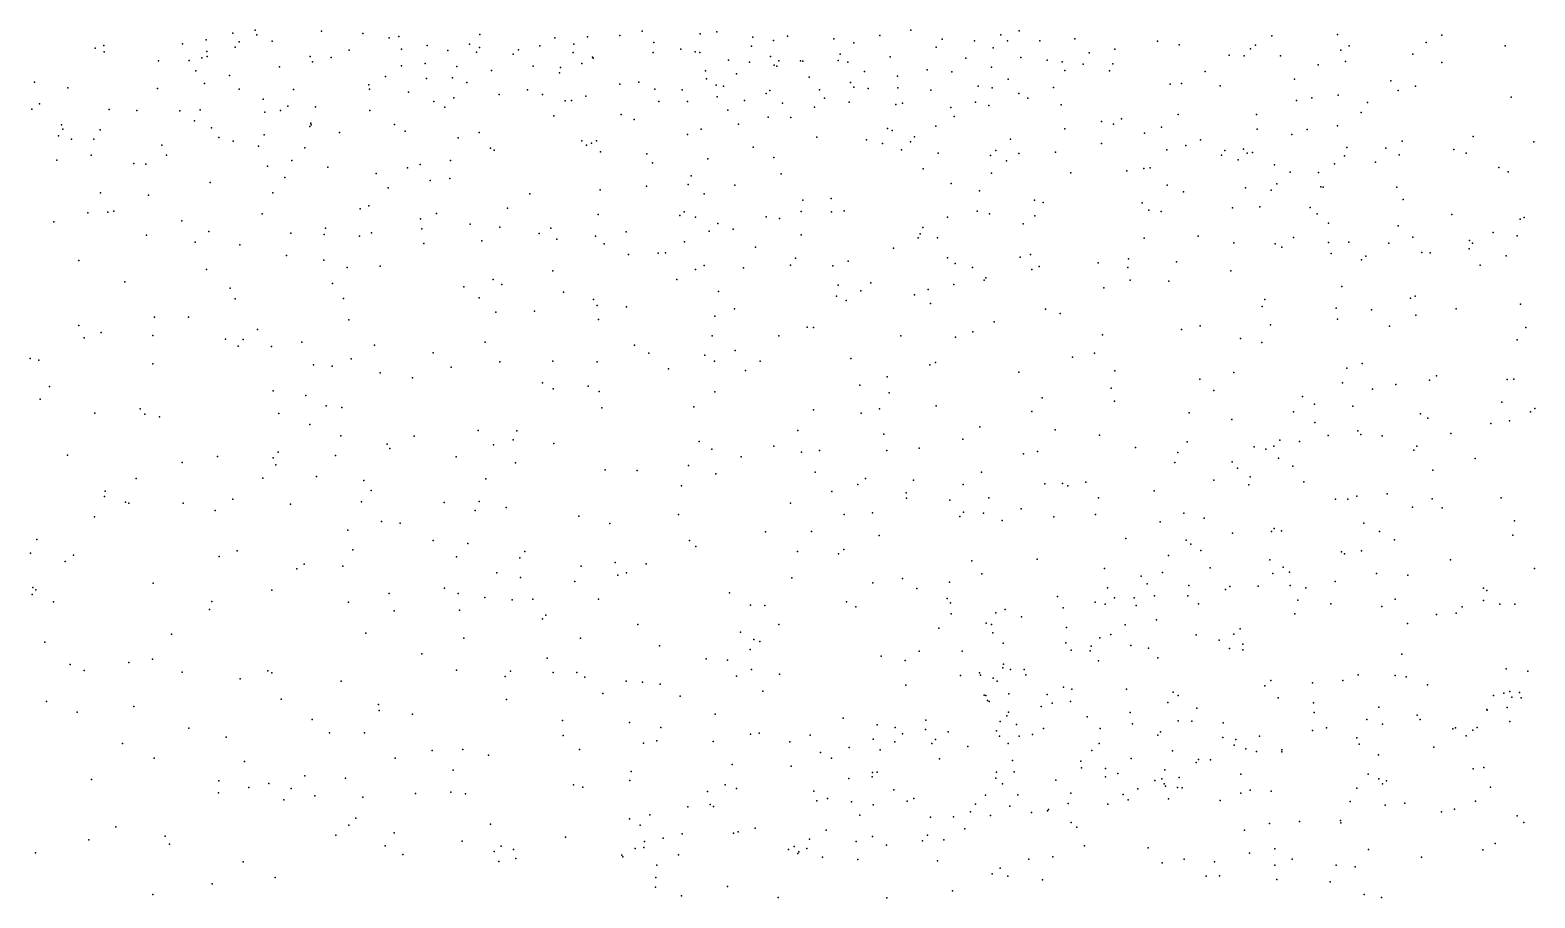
# Model space of a CAD drawing. Header units: metres. Extents: x -25 to 25, y -27.8 to 27.8.
# Drawn here: x -4.089 to -2.709, y -0.783 to 0.013 of the extents above; entities that cross this region are included whole.
import ezdxf

# ---------------------------------------------------------------- set-up
doc = ezdxf.new("R2010")
doc.units = ezdxf.units.M

msp = doc.modelspace()

# ---------------------------------------------------------------- linework, layer by layer
for p in [(-3.949, 0, 11.5642), (-3.9275, 0.0037, 15.6388), (-3.9029, 0.0099, 10.1669), (-3.8972, 0.0018, 8.8677), (-3.8826, 0.0124, -6.833), (-3.881, 0.0084, 9.1138), (-3.8669, 0.0025, 9.7984), (-3.8216, 0.0116, 10.0217), (-3.7837, 0.0095, 18.3444), (-3.7595, 0.0055, -22.6286), (-3.7506, 0.0068, 6.5314), (-3.6764, 0.0085, 9.2376), (-3.6077, 0.0054, 14.6056), (-3.5777, 0.0063, -6.6545), (-3.5482, 0.0075, 4.3687), (-3.5276, 0.0117, 8.3213), (-3.5168, 0.0012, 8.1472), (-3.4744, 0.0092, -5.2967), (-3.4592, 0.0111, -21.9498), (-3.4262, 0.006, -25.1782), (-3.4073, 0.0032, 4.1723), (-3.3943, 0.0069, 4.4595), (-3.3517, 0.0045, -6.5696), (-3.3335, 0.001, 11.6827), (-3.3097, 0.0077, 20.1893), (-3.2811, 0.0126, 2.9833), (-3.2525, 0.0042, 9.7), (-3.2229, 0.0029, -6.5539), (-3.1987, 0.0082, -25.5903), (-3.1926, 0.0027, -5.3092), (-3.182, 0.0119, 11.9382), (-3.1628, 0.0028, 9.9593), (-3.1308, 0.0047, 15.2706), (-3.0549, 0.0024, 15.6207), (-2.9502, 0.0074, 19.8384), (-2.8899, 0.0087, 3.0908), (-2.8087, 0.0011, 18.1009), (-2.7944, 0.0079, 18.4646), (-4.0293, -0.0039, 8.7136), (-4.0214, -0.0016, 9.722), (-4.021, -0.0074, 4.3961), (-3.9314, -0.0129, -5.0201), (-3.9267, -0.0071, 23.6536), (-3.9265, -0.0117, 14.2433), (-3.9009, -0.0032, 20.3166), (-3.8321, -0.0115, 23.6116), (-3.8128, -0.0126, 9.9457), (-3.7962, -0.0059, 6.7526), (-3.7484, -0.005, 23.5476), (-3.7247, -0.0016, 11.5952), (-3.7058, -0.006, -5.1609), (-3.6858, -0.0004, 5.4561), (-3.6796, -0.0076, 9.8721), (-3.6767, -0.0033, 18.0762), (-3.646, -0.0094, 7.2467), (-3.6409, -0.0054, 29.5434), (-3.6213, -0.0018, 12.217), (-3.591, -0.008, 9.0731), (-3.5902, -0.0003, 6.1831), (-3.5732, -0.0123, 6.5696), (-3.5726, -0.0132, 4.0253), (-3.5175, -0.0079, 7.4853), (-3.492, -0.0049, 7.6704), (-3.4791, -0.0074, 22.5398), (-3.4747, -0.008, 20.2148), (-3.4273, -0.0021, 9.9777), (-3.41, -0.0116, 6.4871), (-3.346, -0.0096, 22.1652), (-3.3001, -0.012, 22.5086), (-3.258, -0.003, -25.3646), (-3.2309, -0.013, 12.2825), (-3.2058, -0.0036, 6.5574), (-3.1804, -0.0125, -6.6202), (-3.1177, -0.0081, 12.1584), (-3.0941, -0.0048, -6.6385), (-3.035, -0.001, 12.3158), (-2.9892, -0.0105, 6.8657), (-2.9756, -0.0111, -5.1969), (-2.9698, -0.0047, -25.815), (-2.9652, -0.0011, -25.3731), (-2.9421, -0.0111, -25.5902), (-2.887, -0.0058, 17.9676), (-2.8792, -0.0019, 15.7628), (-2.8209, -0.0096, -5.1504), (-2.7363, -0.0018, -5.1596), (-3.971, -0.0155, 12.1982), (-3.9431, -0.0154, 10.4279), (-3.9369, -0.0248, 18.1372), (-3.8603, -0.021, 10.1992), (-3.8299, -0.0164, 3.4262), (-3.7483, -0.0201, 9.9416), (-3.7265, -0.0181, 4.4228), (-3.6976, -0.0207, 6.9697), (-3.6657, -0.0245, 3.1804), (-3.6276, -0.0206, 23.4453), (-3.6035, -0.0266, 6.8032), (-3.6024, -0.0218, 9.5511), (-3.5828, -0.0179, 9.8944), (-3.4694, -0.0248, -6.6196), (-3.4483, -0.015, 29.4356), (-3.441, -0.0275, 8.9426), (-3.4292, -0.0169, 8.7718), (-3.4065, -0.0195, -5.2849), (-3.4042, -0.0205, 12.3347), (-3.4024, -0.0157, 5.835), (-3.3824, -0.0155, 12.2841), (-3.3803, -0.0159, 17.6652), (-3.3478, -0.0153, 29.3685), (-3.3391, -0.0167, 6.3197), (-3.3237, -0.0254, -5.2995), (-3.2662, -0.0238, -6.6245), (-3.2435, -0.0258, 29.2762), (-3.2073, -0.0213, 6.7293), (-3.1563, -0.015, 12.3154), (-3.1424, -0.0164, 22.8271), (-3.14, -0.0246, 18.607), (-3.1231, -0.0185, 12.4077), (-3.099, -0.0248, 29.151), (-3.096, -0.0184, 17.7505), (-3.0114, -0.0253, -6.7137), (-2.9077, -0.0192, -6.7544), (-2.8827, -0.0162, 7.0324), (-2.7943, -0.0172, 28.9034), (-4.0849, -0.0351, 8.9656), (-4.0543, -0.0403, 18.9428), (-3.972, -0.0409, 10.3333), (-3.929, -0.0365, 10.8722), (-3.906, -0.029, 11.7162), (-3.7782, -0.0376, 5.3194), (-3.7631, -0.0298, 18.5854), (-3.7253, -0.0317, -25.6683), (-3.7015, -0.0312, 3.8365), (-3.6883, -0.0356, -25.8974), (-3.548, -0.037, 14.7171), (-3.5306, -0.035, 7.0802), (-3.4687, -0.032, 12.2639), (-3.4596, -0.0378, 6.8762), (-3.4529, -0.0389, 15.4254), (-3.3745, -0.0305, 6.0601), (-3.3366, -0.0355, -6.646), (-3.3336, -0.0398, 7.3557), (-3.3202, -0.0411, 4.8934), (-3.2934, -0.0296, 15.3302), (-3.2932, -0.0402, 11.5527), (-3.2194, -0.0389, -26.1182), (-3.2066, -0.0402, 11.9988), (-3.1919, -0.0323, 20.0048), (-3.1503, -0.0401, -21.9352), (-3.0434, -0.037, 7.0319), (-3.0329, -0.0364, -20.7785), (-2.9974, -0.0385, 9.8153), (-2.9295, -0.0324, 15.4198), (-2.8411, -0.0339, 18.7083), (-2.8185, -0.0389, 15.8234), (-4.0804, -0.0549, -4.9598), (-3.8972, -0.0417, 18.7024), (-3.8751, -0.0506, 11.9705), (-3.8474, -0.0419, 29.5241), (-3.7775, -0.0417, 3.5753), (-3.7418, -0.0444, 17.8451), (-3.7188, -0.053, 11.8152), (-3.7003, -0.0495, 11.1545), (-3.6586, -0.0464, -25.3932), (-3.6328, -0.0421, 14.5234), (-3.6191, -0.0464, 17.4554), (-3.5981, -0.0523, -6.7382), (-3.5925, -0.0519, 11.2297), (-3.5792, -0.048, 4.5453), (-3.5161, -0.0417, 9.7647), (-3.5122, -0.0529, 11.8079), (-3.491, -0.0422, 23.2272), (-3.486, -0.0529, 5.1251), (-3.4587, -0.0486, 20.0649), (-3.4336, -0.0519, 3.1609), (-3.4139, -0.0455, 9.7704), (-3.4105, -0.0428, 15.1091), (-3.3988, -0.0545, 9.0918), (-3.365, -0.0422, 7.1883), (-3.3604, -0.0498, 11.8402), (-3.3378, -0.0534, 8.544), (-3.2889, -0.0543, 7.6838), (-3.2628, -0.0424, 6.9225), (-3.222, -0.0536, 11.7702), (-3.1823, -0.0456, 15.4844), (-3.1739, -0.0499, 7.2862), (-2.9274, -0.052, -21.9371), (-2.9134, -0.0496, -5.1428), (-2.8894, -0.047, -6.8192), (-2.8625, -0.0537, 22.6658), (-2.8342, -0.0428, 17.7327), (-2.7307, -0.0489, -6.8906), (-4.0873, -0.0599, 29.4406), (-4.0165, -0.0602, 14.1372), (-3.991, -0.0611, 10.6583), (-3.9515, -0.0613, 17.9151), (-3.9328, -0.0604, 20.1764), (-3.8736, -0.0626, 17.587), (-3.8592, -0.061, -5.06), (-3.8526, -0.0572, 17.3481), (-3.8273, -0.0577, 11.001), (-3.7772, -0.061, -6.791), (-3.7087, -0.0582, -6.7459), (-3.6085, -0.0661, 12.1183), (-3.5468, -0.0647, -5.227), (-3.4491, -0.0609, 9.5214), (-3.4121, -0.0672, 9.3385), (-3.3913, -0.0674, 11.9938), (-3.3696, -0.058, 3.9815), (-3.2949, -0.0556, 12.3705), (-3.2446, -0.0584, -6.692), (-3.2416, -0.0665, 11.6841), (-3.2096, -0.0564, 22.8855), (-3.1433, -0.0559, -6.7133), (-3.088, -0.0689, 7.5238), (-3.036, -0.0647, 22.7674), (-2.9641, -0.0649, 3.9764), (-2.8682, -0.063, 7.406), (-4.0601, -0.0743, 17.368), (-4.059, -0.0784, 20.0661), (-4.0247, -0.079, 15.8999), (-3.9381, -0.0706, 29.4729), (-3.9224, -0.0771, 5.2212), (-3.8323, -0.0757, -12.0906), (-3.8315, -0.0728, 14.2954), (-3.831, -0.0742, 10.0378), (-3.8052, -0.0814, 23.5732), (-3.7546, -0.074, -5.1294), (-3.7449, -0.08, 12.2749), (-3.6771, -0.0814, 17.1767), (-3.5349, -0.0693, 29.423), (-3.4735, -0.0781, 14.8548), (-3.4391, -0.0736, 15.0131), (-3.3025, -0.0777, 22.9804), (-3.2984, -0.0794, 8.0631), (-3.2582, -0.0756, -5.2744), (-3.1399, -0.0778, 9.6973), (-3.1063, -0.0712, 17.5029), (-3.0955, -0.0737, 15.4571), (-3.0669, -0.0818, 12.4637), (-3.0512, -0.0765, -6.7887), (-2.9636, -0.0783, 15.5687), (-2.9178, -0.0786, 17.5223), (-2.8898, -0.0751, 19.5617), (-4.0628, -0.0845, 12.4692), (-4.0508, -0.0875, 4.5625), (-4.0306, -0.0875, 19.6056), (-3.9681, -0.093, 19.1235), (-3.9158, -0.086, -25.0749), (-3.9027, -0.0893, 12.3289), (-3.8794, -0.0938, 16.9529), (-3.8742, -0.0833, -6.8112), (-3.8371, -0.0953, 19.6735), (-3.6963, -0.0863, 15.6515), (-3.6668, -0.0957, 9.8628), (-3.5828, -0.0891, 9.8069), (-3.5787, -0.0929, 3.4873), (-3.574, -0.091, 4.8023), (-3.5696, -0.0891, -20.7896), (-3.4859, -0.0831, 3.8352), (-3.4257, -0.0948, -6.7195), (-3.3673, -0.0857, 11.4357), (-3.322, -0.088, -6.7281), (-3.3072, -0.0915, 18.7913), (-3.2814, -0.09, 9.6992), (-3.2779, -0.0854, 8.2868), (-3.1897, -0.0873, 9.0657), (-3.1065, -0.0913, -22.1507), (-3.0291, -0.0931, 18.8533), (-3.0156, -0.088, 12.2129), (-2.9317, -0.0832, -6.8644), (-2.8814, -0.095, 15.8111), (-2.8456, -0.0956, 16.0039), (-2.8307, -0.0894, -6.9076), (-2.7654, -0.0849, 19.1984), (-2.71, -0.0899, 9.0937), (-4.0643, -0.1068, 23.6913), (-4.0329, -0.102, 16.7174), (-3.9939, -0.1097, 29.4108), (-3.9828, -0.1104, -20.594), (-3.9637, -0.1021, -25.8245), (-3.8488, -0.1069, 18.9475), (-3.7034, -0.1069, 29.4355), (-3.6633, -0.0975, 18.8091), (-3.5658, -0.0991, 14.6134), (-3.5233, -0.1009, -26.2623), (-3.518, -0.109, 19.8327), (-3.4675, -0.1055, 15.5828), (-3.4069, -0.1043, 29.306), (-3.2898, -0.0971, 19.8436), (-3.256, -0.1004, 12.4322), (-3.208, -0.1024, 9.3849), (-3.2033, -0.0979, 9.2226), (-3.1934, -0.1072, -5.2212), (-3.1822, -0.1005, 11.8997), (-3.1485, -0.0992, 3.3043), (-3.0463, -0.0971, 29.0495), (-2.9962, -0.1022, 8.7879), (-2.9933, -0.0978, 8.9909), (-2.981, -0.1064, 28.9847), (-2.976, -0.0967, 9.5488), (-2.9727, -0.1004, 12.3362), (-2.9679, -0.0995, 12.4354), (-2.8927, -0.11, 3.3623), (-2.8834, -0.1028, -5.0943), (-2.8552, -0.1086, 7.65), (-2.8334, -0.1017, -26.1868), (-2.7831, -0.097, 8.8249), (-2.7719, -0.1003, 22.6326), (-3.8713, -0.1123, 29.4351), (-3.8554, -0.1226, 19.3082), (-3.8159, -0.1131, -5.0893), (-3.7716, -0.119, 11.0326), (-3.7429, -0.1136, 4.6883), (-3.7312, -0.1105, 17.0248), (-3.7041, -0.1236, 14.3767), (-3.4827, -0.121, 11.2955), (-3.4002, -0.1192, 23.1098), (-3.2699, -0.1145, -6.7752), (-3.2071, -0.1185, 29.1613), (-3.1345, -0.1182, 7.8967), (-3.083, -0.1166, -6.8478), (-3.0676, -0.1144, 12.1216), (-3.0617, -0.1137, 9.7208), (-2.9476, -0.1109, -12.4239), (-2.9332, -0.1176, 9.3962), (-2.9075, -0.1179, 18.9982), (-2.7419, -0.1135, 3.5456), (-2.7335, -0.1174, 9.8736), (-4.0242, -0.1365, 14.0831), (-3.9237, -0.1273, 14.197), (-3.8662, -0.1367, 10.9071), (-3.7606, -0.1322, -26.2035), (-3.7219, -0.1252, -6.778), (-3.6307, -0.1376, 29.376), (-3.5661, -0.134, 23.3544), (-3.5237, -0.1306, 29.3438), (-3.4853, -0.1289, 17.1258), (-3.4707, -0.1376, 12.3418), (-3.4427, -0.1296, -5.2475), (-3.2443, -0.128, 17.2448), (-3.2183, -0.1349, 15.436), (-3.046, -0.1297, -5.1184), (-3.0311, -0.1358, 17.2901), (-2.9744, -0.1319, -26.3569), (-2.9507, -0.1342, -5.0875), (-2.9456, -0.1284, 22.7218), (-2.9053, -0.131, 28.9373), (-2.9031, -0.1314, 16.2731), (-2.8354, -0.1314, 3.6943), (-3.9804, -0.1389, -5.0012), (-3.7862, -0.1514, 4.8633), (-3.7782, -0.1487, 14.2998), (-3.6512, -0.1507, 23.4542), (-3.3802, -0.1433, 12.4025), (-3.3542, -0.1419, -5.2235), (-3.1679, -0.1434, 15.6713), (-3.1598, -0.1455, 3.7279), (-3.069, -0.1457, 22.8021), (-2.9862, -0.1505, 19.4074), (-2.9612, -0.1496, 7.8393), (-2.915, -0.1502, 15.7574), (-2.8298, -0.1427, 9.8449), (-4.067, -0.1631, -6.8159), (-4.0359, -0.155, 29.2916), (-4.0176, -0.1544, 16.2168), (-4.012, -0.1533, 5.0089), (-3.9499, -0.1623, 10.4355), (-3.876, -0.156, 10.1698), (-3.7308, -0.1606, 29.3378), (-3.7161, -0.1555, 9.9243), (-3.6852, -0.1654, 19.064), (-3.568, -0.1566, 14.5391), (-3.4929, -0.1574, -6.7966), (-3.4892, -0.1541, 23.2361), (-3.4786, -0.1589, 19.6138), (-3.4583, -0.1649, 9.7438), (-3.4139, -0.1585, 15.0265), (-3.4017, -0.1602, 18.9424), (-3.3818, -0.1536, 15.1255), (-3.3539, -0.1541, 9.7198), (-3.3425, -0.153, -6.8154), (-3.2475, -0.1588, -5.2066), (-3.2204, -0.1535, 22.9107), (-3.2091, -0.1558, 18.9525), (-3.1781, -0.1651, -6.8836), (-3.1676, -0.1578, 3.5266), (-3.063, -0.1526, 8.4378), (-3.0516, -0.1539, 16.0532), (-2.9085, -0.1558, -6.9616), (-2.8982, -0.1643, 16.4764), (-2.7852, -0.1565, 17.03), (-2.7224, -0.1608, -7.0227), (-2.7187, -0.1593, -8.4413), (-3.9822, -0.1754, 12.4903), (-3.925, -0.1721, 10.3484), (-3.8497, -0.1736, 14.2297), (-3.8192, -0.1749, 15.9917), (-3.8181, -0.169, 10.0471), (-3.7869, -0.1765, -5.1065), (-3.7758, -0.1732, 16.7861), (-3.7297, -0.1695, 23.4998), (-3.6581, -0.1681, -6.7721), (-3.622, -0.174, 11.1358), (-3.6115, -0.1691, 15.7842), (-3.6059, -0.179, 19.3516), (-3.5705, -0.1764, -6.7929), (-3.5423, -0.1725, 16.977), (-3.4661, -0.1718, 14.7608), (-3.4441, -0.1701, 15.7623), (-3.3819, -0.1751, -26.4389), (-3.2744, -0.1779, 17.0814), (-3.2726, -0.1742, -6.8633), (-3.2703, -0.1685, 19.6007), (-3.2568, -0.1779, -12.4742), (-3.0672, -0.1781, 19.0925), (-3.0176, -0.1763, 8.1223), (-2.9303, -0.1776, 17.092), (-2.8343, -0.167, 8.5136), (-2.8209, -0.1773, -22.1577), (-2.7472, -0.1729, -8.3751), (-2.7253, -0.176, -8.0556), (-3.9374, -0.1818, 29.2656), (-3.8966, -0.1842, 10.2501), (-3.7278, -0.1832, 12.3654), (-3.6746, -0.1808, -12.2865), (-3.5625, -0.1835, -5.2046), (-3.54, -0.1931, 19.1148), (-3.5128, -0.1921, 14.5971), (-3.5062, -0.1916, 11.2156), (-3.4888, -0.1815, 29.2493), (-3.4237, -0.1864, 14.9408), (-3.2971, -0.1874, 12.5041), (-2.9849, -0.1824, -6.9691), (-2.9471, -0.1834, -22.3445), (-2.9411, -0.1865, 12.339), (-2.8983, -0.1822, -5.0377), (-2.8957, -0.1922, 12.4852), (-2.8794, -0.1818, 16.6387), (-2.843, -0.1827, 16.8069), (-2.8125, -0.1912, 8.0913), (-2.8051, -0.1918, 15.8569), (-2.7691, -0.1879, -8.2618), (-2.7689, -0.1803, -5.0207), (-2.766, -0.1829, -8.1842), (-4.0443, -0.1988, 12.5879), (-3.927, -0.207, 14.1444), (-3.8538, -0.1941, 12.4146), (-3.8194, -0.1984, 16.5938), (-3.7981, -0.2051, 29.2573), (-3.7678, -0.2038, -6.7995), (-3.4788, -0.2068, -6.8498), (-3.4707, -0.2033, 12.416), (-3.4348, -0.2053, -5.2209), (-3.3917, -0.2031, 19.3554), (-3.3869, -0.1964, -22.7964), (-3.3527, -0.2036, 16.95), (-3.3386, -0.1993, 23.0433), (-3.2476, -0.1963, 15.3552), (-3.2405, -0.2015, 19.1832), (-3.2246, -0.2051, 9.7227), (-3.181, -0.1957, 11.8797), (-3.1714, -0.1933, 16.2408), (-3.1702, -0.2069, -5.1357), (-3.1635, -0.2043, 15.4845), (-3.1095, -0.2007, 12.5659), (-3.0823, -0.205, 15.5801), (-3.0815, -0.1972, 17.0338), (-3.0376, -0.2, 16.5436), (-2.868, -0.1981, -7.0259), (-2.8641, -0.1948, 8.3099), (-2.7592, -0.203, 22.6415), (-2.7352, -0.1943, -8.5309), (-4.002, -0.2184, 29.1696), (-3.8115, -0.2197, 16.3127), (-3.6641, -0.2162, 16.6667), (-3.6562, -0.2207, 11.0594), (-3.6096, -0.2081, 14.4295), (-3.4959, -0.216, 15.9655), (-3.3179, -0.2191, -5.1912), (-3.2419, -0.2208, 16.4712), (-3.2139, -0.2167, 11.7558), (-3.2125, -0.2145, 12.5618), (-3.08, -0.2167, -5.081), (-3.0446, -0.2175, -6.9978), (-2.9876, -0.2083, 12.5594), (-3.9055, -0.2241, 23.5915), (-3.9008, -0.2339, 10.6131), (-3.8014, -0.2335, 10.8779), (-3.6912, -0.2229, -5.1634), (-3.6771, -0.233, 16.4543), (-3.5996, -0.2278, 16.0894), (-3.5723, -0.2343, 12.4333), (-3.4576, -0.2272, 29.1781), (-3.3495, -0.2314, 15.1323), (-3.3478, -0.2213, 16.2123), (-3.3272, -0.2264, -6.9202), (-3.2777, -0.2301, -20.8437), (-3.2654, -0.2253, 16.7836), (-3.1041, -0.2239, 9.7493), (-2.9565, -0.2346, 15.7225), (-2.8861, -0.2224, 9.8418), (-2.8229, -0.2331, -8.2188), (-2.8188, -0.2315, -5.0008), (-3.6618, -0.2461, 23.4523), (-3.6263, -0.2452, -6.8661), (-3.569, -0.2401, 11.1215), (-3.5421, -0.2413, 16.3328), (-3.4429, -0.2431, 12.4878), (-3.3404, -0.2353, 29.145), (-3.2632, -0.238, 22.9766), (-3.1578, -0.2432, 22.8876), (-3.1444, -0.2472, 11.9757), (-2.959, -0.2409, 28.9502), (-2.8911, -0.2425, 22.7325), (-2.8588, -0.2438, 15.8145), (-2.7812, -0.2431, 9.9023), (-2.7222, -0.2388, -8.703), (-4.0442, -0.2584, -6.8097), (-3.9748, -0.2508, -6.8006), (-3.9436, -0.2507, -12.289), (-3.8803, -0.262, 10.3121), (-3.7965, -0.253, 12.4758), (-3.5675, -0.2527, 9.8421), (-3.4611, -0.2497, -6.9175), (-3.3763, -0.2597, 11.2931), (-3.3704, -0.26, 12.5536), (-3.2049, -0.255, -7.0007), (-3.0329, -0.2621, 15.6399), (-3.016, -0.2587, 12.1618), (-2.9515, -0.2576, -5.0273), (-2.89, -0.2524, -7.095), (-2.8422, -0.2588, -8.3556), (-2.8182, -0.2488, 12.4438), (-2.7172, -0.26, -8.7749), (-4.0394, -0.2696, -4.985), (-4.0236, -0.2646, -26.2542), (-3.9762, -0.2675, 14.046), (-3.9096, -0.2708, -5.0405), (-3.8934, -0.2711, 29.1403), (-3.8398, -0.2737, 10.1916), (-3.6715, -0.2736, 12.4644), (-3.4633, -0.2678, 11.1846), (-3.4023, -0.2679, -6.962), (-3.2903, -0.2679, 15.2342), (-3.2404, -0.2691, 11.5684), (-3.2244, -0.264, 11.6553), (-3.1054, -0.267, -7.0484), (-2.979, -0.2702, 12.6236), (-2.9593, -0.2739, -7.1053), (-2.7253, -0.2714, -7.8329), (-4.0889, -0.2886, 12.765), (-3.8981, -0.2772, -20.7073), (-3.8676, -0.2774, 12.5385), (-3.7945, -0.289, -26.4368), (-3.773, -0.2764, -6.8606), (-3.7193, -0.2835, 29.1588), (-3.5347, -0.2763, -6.9333), (-3.5215, -0.2838, 12.5123), (-3.4702, -0.2855, 14.5391), (-3.4422, -0.2812, 14.6262), (-3.3361, -0.2885, 23.0848), (-3.1329, -0.2873, 15.5056), (-3.1128, -0.2837, -5.0722), (-4.081, -0.2902, 29.0476), (-3.9764, -0.2934, -5.0149), (-3.829, -0.2945, 10.7515), (-3.812, -0.2957, 29.1405), (-3.7679, -0.3017, -5.1255), (-3.7027, -0.2964, -6.9033), (-3.6582, -0.2916, -12.4903), (-3.6096, -0.2909, 11.0344), (-3.5688, -0.2915, -5.1766), (-3.5034, -0.2979, 29.1349), (-3.4614, -0.2909, 23.2337), (-3.4329, -0.2997, 9.7845), (-3.4193, -0.291, 14.7485), (-3.2638, -0.2944, 29.0931), (-3.2585, -0.2921, 11.449), (-3.1823, -0.3011, -5.1026), (-3.0941, -0.2998, 28.9963), (-2.985, -0.3014, 22.8075), (-2.8814, -0.2973, -8.2262), (-2.8673, -0.2931, 12.5899), (-4.0712, -0.3142, 13.9096), (-3.7381, -0.3062, 12.5284), (-3.619, -0.3109, -6.9544), (-3.6091, -0.3165, 29.1481), (-3.577, -0.314, 14.3522), (-3.328, -0.313, -7.0482), (-3.303, -0.3055, 11.3476), (-3.0974, -0.3159, 12.6874), (-3.0163, -0.3074, -22.8304), (-2.8852, -0.3109, -8.4034), (-2.8578, -0.3167, 9.8937), (-2.8364, -0.3123, -8.6029), (-2.8057, -0.3083, -4.9798), (-2.799, -0.3046, 15.876), (-2.7344, -0.3079, -8.8408), (-2.7283, -0.3076, 22.6902), (-4.0796, -0.3257, 23.6687), (-3.866, -0.3181, 10.3959), (-3.836, -0.3224, 23.5469), (-3.5669, -0.3189, -22.6883), (-3.461, -0.3191, 12.5786), (-3.3011, -0.3201, 15.1668), (-3.1607, -0.3245, 11.9036), (-3.0944, -0.3276, 22.8963), (-3.0032, -0.318, 9.8108), (-2.9221, -0.3234, 28.9375), (-2.9111, -0.3303, -8.1456), (-2.7391, -0.3286, 15.9426), (-4.0295, -0.3386, -4.9956), (-3.9879, -0.3346, 23.6244), (-3.9838, -0.3397, -6.8373), (-3.9703, -0.3419, 29.0226), (-3.8607, -0.339, 10.4795), (-3.8174, -0.3319, 12.5965), (-3.8029, -0.3334, 14.175), (-3.5645, -0.3338, -7.0012), (-3.4803, -0.333, -7.0248), (-3.3705, -0.3356, 14.927), (-3.3269, -0.3388, 15.0751), (-3.3098, -0.3347, -5.1529), (-3.258, -0.332, -7.095), (-3.1701, -0.3372, -7.1206), (-3.0261, -0.3383, 12.1338), (-2.9869, -0.3444, -7.1904), (-2.9304, -0.3376, -12.6855), (-2.8758, -0.3322, -8.5328), (-2.8138, -0.3393, -7.8339), (-2.8071, -0.3433, -8.7258), (-2.7129, -0.3376, -7.6463), (-2.7089, -0.3345, -8.9574), (-3.8324, -0.3491, 10.2615), (-3.678, -0.3547, -6.9864), (-3.6424, -0.3549, 9.9524), (-3.3849, -0.3545, 12.6569), (-3.3059, -0.358, 12.6959), (-3.2179, -0.3511, 15.3349), (-3.1489, -0.354, -26.813), (-3.1082, -0.3588, -7.1626), (-2.9107, -0.3472, -8.0771), (-2.8714, -0.3548, 22.7839), (-2.8686, -0.3584, 12.6648), (-2.7861, -0.3573, 28.8953), (-2.7492, -0.3483, -7.7214), (-2.7323, -0.3456, -7.3793), (-3.8038, -0.3595, 10.6895), (-3.7614, -0.367, 23.5116), (-3.759, -0.3711, 10.1297), (-3.7366, -0.3597, -20.8213), (-3.664, -0.3677, 23.4692), (-3.6458, -0.3631, -5.1656), (-3.6086, -0.3665, 12.6049), (-3.4754, -0.3648, 9.8311), (-3.4636, -0.3716, 23.2774), (-3.4069, -0.3688, 11.1447), (-3.2735, -0.3708, 9.783), (-3.2335, -0.3625, 11.5048), (-3.0753, -0.3702, 15.558), (-3.0279, -0.3651, 15.6305), (-2.9663, -0.3697, -4.9928), (-2.9556, -0.3718, 9.8723), (-2.9482, -0.3689, -8.3221), (-2.9427, -0.3634, -8.2045), (-2.9247, -0.3647, -7.2458), (-2.8985, -0.3593, 12.2814), (-2.849, -0.3596, 15.8211), (-2.8198, -0.3725, 9.9637), (-2.8172, -0.3689, -7.3132), (-4.0546, -0.3773, -6.831), (-3.9493, -0.3838, 13.9914), (-3.9171, -0.3783, 23.5882), (-3.8661, -0.3795, 29.0249), (-3.8636, -0.3861, -22.3392), (-3.8614, -0.3744, -6.9126), (-3.8088, -0.3776, -5.1051), (-3.6981, -0.3787, -22.517), (-3.6437, -0.3843, 14.254), (-3.4369, -0.3787, 14.455), (-3.3816, -0.3743, 14.6619), (-3.365, -0.3728, 14.7831), (-3.3033, -0.3729, 23.0981), (-3.178, -0.376, 29.0295), (-3.1651, -0.3739, 9.7993), (-3.039, -0.3839, -5.0022), (-3.0363, -0.3747, 12.7623), (-2.9864, -0.3832, 22.8473), (-2.9441, -0.3798, 12.7283), (-2.7636, -0.3802, 12.5999), (-3.9915, -0.3986, 12.8128), (-3.8755, -0.3984, -5.0725), (-3.8262, -0.3969, 12.6857), (-3.6711, -0.3988, 10.018), (-3.5616, -0.3908, -5.1708), (-3.5321, -0.3914, 9.9036), (-3.4851, -0.3867, -7.0911), (-3.46, -0.3944, 11.0569), (-3.3689, -0.3927, -26.7352), (-3.3228, -0.3985, 29.0653), (-3.2788, -0.4, -7.1642), (-3.2164, -0.3928, -5.0842), (-3.0034, -0.4, -20.8063), (-2.9816, -0.389, 12.1902), (-2.9701, -0.3971, -8.398), (-2.9308, -0.3874, 15.729), (-2.8024, -0.391, -7.3965), (-4.02, -0.4102, 28.9383), (-3.7829, -0.4005, 10.5789), (-3.7761, -0.4097, -7.0007), (-3.4914, -0.4052, 12.6821), (-3.3538, -0.4105, -5.1416), (-3.3298, -0.4041, 14.8716), (-3.2854, -0.4117, 15.0465), (-3.2332, -0.4042, 11.4307), (-3.1584, -0.4036, -7.2025), (-3.1421, -0.4032, 22.9682), (-3.1373, -0.4053, 15.4578), (-3.1206, -0.402, 12.7881), (-3.0581, -0.4098, 22.9121), (-2.9712, -0.4045, -8.1121), (-2.9209, -0.4017, -8.6201), (-2.8445, -0.4126, -4.957), (-4.0206, -0.415, 13.8538), (-4.0015, -0.4202, 23.6251), (-3.9985, -0.4211, -6.8779), (-3.9484, -0.4212, -5.0421), (-3.903, -0.4175, 12.746), (-3.8502, -0.4221, -6.9767), (-3.7849, -0.4199, 14.1107), (-3.7093, -0.4207, 29.0341), (-3.6806, -0.4278, 10.7819), (-3.6771, -0.4196, -7.0678), (-3.6524, -0.4251, 12.6739), (-3.3915, -0.4211, -22.8047), (-3.2851, -0.4166, -5.1108), (-3.2453, -0.4184, 12.7931), (-3.2098, -0.4164, 11.6813), (-3.1801, -0.4263, 15.3514), (-3.1091, -0.4164, 12.0275), (-2.8918, -0.4177, 9.9582), (-2.8806, -0.4177, -7.8228), (-2.8721, -0.4148, -7.3811), (-2.8212, -0.4248, -7.5574), (-2.803, -0.4172, 12.7081), (-2.794, -0.4256, 22.7889), (-2.7397, -0.4162, 12.4987), (-4.0298, -0.4338, 12.9186), (-3.9192, -0.428, -12.6693), (-3.7667, -0.438, 10.4575), (-3.7494, -0.4397, 10.2509), (-3.5856, -0.4332, 23.4331), (-3.5573, -0.44, -7.1193), (-3.4944, -0.4316, 23.3463), (-3.3424, -0.4317, 14.5409), (-3.3163, -0.4301, 11.1661), (-3.2364, -0.4333, 15.1643), (-3.2328, -0.4295, 23.0649), (-3.2147, -0.4305, 15.254), (-3.1973, -0.437, 11.7978), (-3.1502, -0.4337, 11.9448), (-3.1119, -0.4316, 9.8568), (-3.0526, -0.4384, 12.8436), (-3.0309, -0.4303, -7.274), (-3.0123, -0.435, -8.2671), (-2.8659, -0.4396, -8.8417), (-2.7277, -0.4375, -9.0625), (-4.0828, -0.4546, -4.9864), (-3.7975, -0.4459, 23.5329), (-3.4841, -0.4553, -7.1589), (-3.4145, -0.4476, 12.7656), (-3.3724, -0.4472, 11.0779), (-3.3104, -0.4508, 14.6861), (-3.0841, -0.4535, -5.0143), (-3.0287, -0.4551, -8.4398), (-2.9861, -0.4488, -8.6483), (-2.9504, -0.4473, -27.0045), (-2.9479, -0.4445, -7.3904), (-2.9414, -0.4465, -8.7415), (-2.8515, -0.4473, 12.7811), (-2.8378, -0.4548, -8.9109), (-2.729, -0.4505, -4.9501), (-4.0885, -0.467, 13.0413), (-4.049, -0.4689, 13.7352), (-3.8991, -0.4649, 13.966), (-3.793, -0.4641, 28.9943), (-3.7193, -0.4555, -5.1518), (-3.6876, -0.4583, 10.1334), (-3.6353, -0.4656, -26.6874), (-3.4784, -0.461, 9.9244), (-3.3852, -0.4655, -7.197), (-3.3474, -0.4676, 14.4493), (-3.3428, -0.4638, 9.8777), (-3.0449, -0.4691, 28.9724), (-3.0245, -0.4589, 15.5951), (-3.0154, -0.4646, -7.3456), (-2.8864, -0.4659, -7.5852), (-2.8835, -0.4676, -7.505), (-2.8678, -0.4649, 10.025), (-4.0566, -0.4748, -6.8958), (-3.9156, -0.4701, 12.8285), (-3.8443, -0.4815, -5.1044), (-3.8376, -0.4773, -7.0574), (-3.802, -0.479, 12.7895), (-3.6978, -0.4705, 14.1363), (-3.6399, -0.4714, 29.0463), (-3.5836, -0.479, 10.0293), (-3.5524, -0.4757, 14.2136), (-3.5239, -0.4767, 10.8885), (-3.2254, -0.4742, 11.2496), (-3.1654, -0.4725, 12.8871), (-3.1037, -0.481, -7.3038), (-3.0066, -0.4804, -8.737), (-2.9521, -0.4732, -7.8803), (-2.9397, -0.48, -4.9717), (-2.7864, -0.4731, -9.0355), (-2.7093, -0.4811, -9.129), (-3.9759, -0.4947, -13.5714), (-3.6609, -0.485, 23.4873), (-3.6393, -0.4893, -5.1619), (-3.5892, -0.4932, 10.7812), (-3.55, -0.4871, 29.0646), (-3.542, -0.485, 12.7795), (-3.3904, -0.4897, 14.2996), (-3.316, -0.4943, 14.3525), (-3.2889, -0.4904, -7.2463), (-3.2459, -0.4936, 14.9655), (-3.2162, -0.4861, 11.5962), (-3.07, -0.4883, -8.4984), (-3.0645, -0.4953, -8.61), (-3.0503, -0.4847, -8.2081), (-3.0263, -0.4968, 12.9587), (-2.9492, -0.4856, 15.6865), (-2.934, -0.4844, -8.8603), (-2.9332, -0.4966, -7.6298), (-2.8921, -0.4931, 15.7502), (-2.8542, -0.4856, 12.3197), (-2.8253, -0.4871, 10.1027), (-4.0869, -0.505, 28.8606), (-4.0864, -0.4984, 13.5727), (-4.0837, -0.5006, 23.6678), (-3.8671, -0.5009, -13.3813), (-3.7595, -0.504, -7.1261), (-3.709, -0.4993, 10.4376), (-3.6964, -0.504, 10.5343), (-3.6719, -0.5078, 10.2138), (-3.6467, -0.51, -7.1701), (-3.628, -0.5094, 10.6949), (-3.5677, -0.5093, -5.163), (-3.4475, -0.5034, 23.3637), (-3.2756, -0.4996, -5.0995), (-3.2479, -0.5086, 12.9311), (-3.1466, -0.5069, 29.0106), (-3.1008, -0.499, 15.4553), (-3.0944, -0.5081, -8.3691), (-3.0764, -0.5079, 12.0803), (-3.0578, -0.5061, -12.8123), (-3.0273, -0.5062, -8.0178), (-2.9926, -0.5005, -8.8251), (-2.9886, -0.4976, -7.433), (-2.9628, -0.4974, 22.923), (-2.9263, -0.5101, 12.2537), (-2.919, -0.4989, -7.7145), (-2.837, -0.5093, 15.8123), (-2.7561, -0.4993, 15.9053), (-2.7531, -0.5014, 12.373), (-4.0675, -0.5116, 13.1261), (-3.9244, -0.5186, 13.8605), (-3.9221, -0.5113, 28.9385), (-3.7968, -0.512, 14.0052), (-3.7551, -0.5199, -5.1458), (-3.6952, -0.5192, -13.116), (-3.6158, -0.5239, 10.1515), (-3.4282, -0.5147, -7.2316), (-3.415, -0.5152, 9.9518), (-3.3402, -0.5118, -5.1264), (-3.3315, -0.5163, 23.2571), (-3.2449, -0.5125, 14.6942), (-3.2443, -0.5226, 9.9093), (-3.2034, -0.5217, -26.9898), (-3.1948, -0.5187, -7.3074), (-3.1414, -0.5171, 12.9861), (-3.1121, -0.512, -8.4408), (-3.1029, -0.5139, 9.9387), (-3.0746, -0.5152, -8.6825), (-3.0173, -0.5135, 9.97), (-2.9292, -0.5227, 12.9581), (-2.8959, -0.5136, -8.9717), (-2.8493, -0.5161, 22.9001), (-2.799, -0.5234, 28.8897), (-2.781, -0.522, -20.7724), (-2.7757, -0.5162, -4.9465), (-2.7559, -0.5106, 22.8626), (-2.7412, -0.5139, -27.0774), (-2.7272, -0.5138, -22.854), (-3.6189, -0.5273, 14.1104), (-3.5315, -0.5325, 14.1441), (-3.4022, -0.5325, 10.8907), (-3.2556, -0.5358, 23.1995), (-3.212, -0.5313, 15.038), (-3.2072, -0.5325, 11.7738), (-3.1796, -0.5256, -5.0549), (-3.1386, -0.5353, -8.5575), (-3.0847, -0.5329, -8.1325), (-3.0559, -0.5282, -7.4157), (-2.9793, -0.5365, -7.5297), (-2.8258, -0.5317, -9.0582), (-4.0754, -0.5486, -6.9587), (-3.9593, -0.5414, -5.0634), (-3.7811, -0.5405, 12.8868), (-3.691, -0.545, 14.0557), (-3.5842, -0.5451, -7.2179), (-3.4375, -0.5394, -12.9217), (-3.4251, -0.5461, -5.1573), (-3.4196, -0.548, 29.0653), (-3.2059, -0.54, 11.3228), (-3.1965, -0.5496, 14.5861), (-3.1392, -0.5493, -8.6485), (-3.108, -0.5448, -5.0212), (-3.0977, -0.5417, -8.7591), (-3.0795, -0.5518, -8.0615), (-3.0195, -0.542, -7.8968), (-2.9985, -0.5469, 12.1802), (-2.9849, -0.5412, 15.6333), (-2.9766, -0.5506, -8.9526), (-3.9766, -0.5643, 13.7097), (-3.7297, -0.5594, -7.1962), (-3.6148, -0.5635, 10.2485), (-3.5118, -0.5521, 23.4496), (-3.469, -0.5641, 12.9172), (-3.4492, -0.5653, 14.1367), (-3.4284, -0.5554, -20.9122), (-3.3084, -0.5616, -7.3081), (-3.2865, -0.5656, 13.0106), (-3.2737, -0.5568, 10.9512), (-3.234, -0.5569, 11.0283), (-3.1342, -0.556, -8.2981), (-3.1169, -0.5567, 13.0691), (-3.1158, -0.5525, -8.2138), (-3.0633, -0.5543, -8.8599), (-3.0547, -0.5629, 15.4857), (-2.9891, -0.5544, -7.6381), (-2.9766, -0.5556, 28.9592), (-2.8309, -0.5596, 10.2504), (-4.0521, -0.5692, -5.0196), (-4.0393, -0.5747, 13.3551), (-3.9984, -0.5674, 13.1404), (-3.9495, -0.5762, -7.0955), (-3.8708, -0.5751, -7.1528), (-3.8672, -0.5769, -5.1141), (-3.6978, -0.5744, 23.5307), (-3.6483, -0.5754, -7.2378), (-3.6091, -0.5764, 10.4438), (-3.5875, -0.5764, 12.9206), (-3.4274, -0.5737, 10.0213), (-3.4016, -0.5779, -7.2981), (-3.2356, -0.5794, -5.0754), (-3.2181, -0.5769, -20.8855), (-3.2174, -0.5788, 13.0608), (-3.1969, -0.5723, -8.516), (-3.1962, -0.5688, 11.2223), (-3.1898, -0.5737, 14.9129), (-3.1773, -0.5738, 15.1041), (-3.1759, -0.5785, 14.7092), (-3.1092, -0.5659, 23.1141), (-2.8711, -0.5785, 28.9152), (-2.8372, -0.5791, 13.0833), (-2.7354, -0.5732, 12.9874), (-2.7155, -0.5753, 13.9396), (-3.8964, -0.5824, -22.19), (-3.8037, -0.5843, 23.5677), (-3.6531, -0.5803, -5.1622), (-3.5803, -0.5807, 10.5365), (-3.5424, -0.5844, -7.2666), (-3.5273, -0.5854, 10.6381), (-3.511, -0.5872, 14.0804), (-3.4412, -0.5798, 10.7671), (-3.2859, -0.5881, 14.1606), (-3.2058, -0.5818, 29.0383), (-3.2019, -0.5846, -8.628), (-3.1411, -0.5899, 14.5335), (-3.1335, -0.5917, -7.4517), (-3.0835, -0.5918, -7.9526), (-2.9567, -0.5888, 10.1455), (-2.9512, -0.5839, 13.1381), (-2.9129, -0.5861, 15.6961), (-2.8849, -0.5839, -9.0795), (-2.8271, -0.5805, -4.9448), (-2.8075, -0.5879, -9.1345), (-4.0738, -0.6031, 28.8068), (-3.8588, -0.6011, 13.805), (-3.7695, -0.6057, 28.9645), (-3.6521, -0.6014, 14), (-3.5637, -0.5957, -5.1628), (-3.4927, -0.5981, -22.6556), (-3.4168, -0.5935, 23.4148), (-3.2139, -0.5973, -8.7314), (-3.2125, -0.5976, 11.5828), (-3.211, -0.6021, 10.9143), (-3.2095, -0.6032, -8.3847), (-3.1912, -0.596, -8.8151), (-3.1562, -0.5966, -5.0385), (-3.1516, -0.6045, -8.8746), (-3.1348, -0.603, 15.2296), (-3.0456, -0.6041, -4.9884), (-3.0406, -0.5946, -7.5829), (-3.0361, -0.5977, -7.7882), (-2.9444, -0.5998, 23.0344), (-2.9119, -0.6042, -4.9601), (-2.7468, -0.5976, 13.0708), (-2.7374, -0.5956, 15.8981), (-2.732, -0.5939, 13.7616), (-2.73, -0.5992, 14.0564), (-2.7229, -0.5947, 12.3768), (-2.7214, -0.5996, 13.6112), (-4.0457, -0.613, -7.0469), (-3.9939, -0.6077, 28.8452), (-3.8301, -0.6196, -7.2166), (-3.7687, -0.6112, -5.1473), (-3.7381, -0.6147, 13.9212), (-3.6008, -0.6206, 29.0248), (-3.4605, -0.6147, 12.9974), (-3.3432, -0.6184, 10.7614), (-3.2675, -0.6203, -8.5678), (-3.1933, -0.6162, -8.2474), (-3.1917, -0.613, 11.4106), (-3.1617, -0.6076, 11.9329), (-3.1195, -0.6171, 14.2544), (-3.08, -0.6133, 28.991), (-3.0361, -0.6209, 23.1235), (-3.019, -0.6091, -9.0226), (-2.9113, -0.6131, 13.2278), (-2.8629, -0.6197, 14.0003), (-2.8521, -0.6083, 10.3704), (-2.8168, -0.6155, 14.0751), (-2.8141, -0.6197, 13.621), (-2.753, -0.6105, 22.9653), (-2.7527, -0.611, -9.1998), (-2.7343, -0.6085, 13.1653), (-3.9434, -0.6274, 13.5752), (-3.8143, -0.6317, 13.0505), (-3.7823, -0.6319, 13.8393), (-3.6, -0.6344, 13.0091), (-3.5393, -0.6225, 10.3077), (-3.5105, -0.6269, 29.0415), (-3.4281, -0.6331, -7.3415), (-3.4202, -0.6322, 10.1471), (-3.3736, -0.6341, 13.0732), (-3.312, -0.6245, -5.1066), (-3.2956, -0.6268, 13.1147), (-3.2887, -0.6328, 14.068), (-3.2679, -0.6289, -8.8204), (-3.2469, -0.631, 23.2982), (-3.2025, -0.63, 14.0836), (-3.1999, -0.6348, -12.991), (-3.1993, -0.6214, 10.0422), (-3.1843, -0.6243, -8.1632), (-3.1818, -0.6348, 11.3207), (-3.1696, -0.6333, -8.9626), (-3.1596, -0.6279, 11.1689), (-3.1076, -0.6279, 10.0936), (-3.0779, -0.6235, 15.361), (-3.0547, -0.6341, -7.7196), (-3.0522, -0.6309, 14.4129), (-3.0236, -0.6212, 13.2538), (-2.9949, -0.6228, 14.1401), (-2.9129, -0.6297, 14.0853), (-2.9001, -0.6272, 13.3772), (-2.8486, -0.6238, 13.7137), (-2.7843, -0.6282, 15.8288), (-2.7818, -0.6271, 13.4822), (-2.7718, -0.6345, 14.1846), (-2.7657, -0.6294, -4.9415), (-2.7619, -0.627, 13.2666), (-2.7318, -0.6215, 13.3748), (-4.0043, -0.6416, -5.0562), (-3.909, -0.6358, 13.6541), (-3.7203, -0.648, 13.0346), (-3.6922, -0.647, -5.1642), (-3.5851, -0.6471, 13.9588), (-3.5265, -0.6413, -7.3209), (-3.514, -0.6391, 10.4351), (-3.4625, -0.6397, 14.0134), (-3.3922, -0.64, 10.6613), (-3.3377, -0.6454, -8.7735), (-3.3158, -0.6376, -8.6864), (-3.3093, -0.6473, 10.1131), (-3.2959, -0.6402, -8.4609), (-3.2619, -0.6415, -8.8994), (-3.2586, -0.6378, 10.7777), (-3.229, -0.6443, 13.1996), (-3.192, -0.6416, -7.4538), (-3.1153, -0.6479, 15.1506), (-3.1086, -0.6417, -7.5401), (-3.0413, -0.6484, 13.3803), (-2.9951, -0.636, 10.2147), (-2.9847, -0.643, 13.9426), (-2.9832, -0.6378, 14.2392), (-2.9739, -0.6464, 14.3669), (-2.9615, -0.6349, -9.0894), (-2.9411, -0.6475, 13.5629), (-2.8721, -0.6365, 13.5151), (-2.87, -0.6423, 10.4927), (-2.8015, -0.6451, 23.037), (-3.9752, -0.6551, -7.1439), (-3.8924, -0.658, -21.0581), (-3.7542, -0.655, 23.5731), (-3.6686, -0.6524, -21.0264), (-3.445, -0.6609, 10.536), (-3.3911, -0.6624, -8.6736), (-3.3641, -0.6499, -7.3737), (-3.3539, -0.6552, -8.5097), (-3.2549, -0.6558, -8.9889), (-3.1879, -0.6573, -9.0351), (-3.1253, -0.6578, -7.8704), (-3.0792, -0.6554, -9.0715), (-3.0196, -0.659, 14.4893), (-3.0174, -0.6564, 12.1638), (-3.0064, -0.6565, 13.8256), (-2.9643, -0.6489, 28.9579), (-2.9411, -0.6492, 13.7122), (-2.8524, -0.652, 14.2501), (-4.0326, -0.6747, -7.1079), (-3.9159, -0.6757, -7.2108), (-3.8371, -0.6714, 23.6099), (-3.7996, -0.6735, 13.7075), (-3.701, -0.6662, 13.8507), (-3.5388, -0.6755, 23.5134), (-3.5377, -0.6674, -26.8766), (-3.3382, -0.6736, 10.5957), (-3.3167, -0.6721, -8.3238), (-3.3164, -0.6683, 13.9796), (-3.3122, -0.6679, 23.4087), (-3.2032, -0.6734, 10.1758), (-3.2026, -0.668, 13.987), (-3.1863, -0.6677, 11.8475), (-3.1482, -0.6751, 10.7312), (-3.1248, -0.664, 11.0868), (-3.1028, -0.6723, -7.7575), (-3.1026, -0.6646, 13.9202), (-3.0915, -0.669, -27.1721), (-3.0576, -0.6755, 10.8883), (-3.0511, -0.674, -4.9987), (-3.0482, -0.6658, 14.5925), (-3.0352, -0.6727, 13.6251), (-2.9786, -0.6696, 10.3852), (-2.8618, -0.6698, 14.3398), (-2.8521, -0.6739, -9.2071), (-2.845, -0.6758, 10.6647), (-2.7655, -0.6649, 12.3585), (-2.7556, -0.6637, 14.2885), (-3.9161, -0.6867, -5.1184), (-3.8883, -0.6819, 13.2975), (-3.87, -0.6783, 13.5593), (-3.8495, -0.6829, -7.2523), (-3.8277, -0.6897, -13.6997), (-3.7355, -0.6876, 13.1622), (-3.7031, -0.6863, -7.3147), (-3.6896, -0.6877, 28.9805), (-3.5907, -0.6794, -7.3341), (-3.5821, -0.6818, 13.1032), (-3.4678, -0.6856, -8.6872), (-3.4516, -0.6795, -8.7671), (-3.4412, -0.683, -8.545), (-3.3703, -0.6852, 10.4999), (-3.2969, -0.6841, -8.2191), (-3.2127, -0.689, 23.3508), (-3.197, -0.6786, 13.3188), (-3.1832, -0.6888, -7.9423), (-3.1344, -0.6872, 10.645), (-3.0864, -0.6884, 14.9323), (-3.0731, -0.6833, 14.8053), (-3.0488, -0.6785, 13.7084), (-3.0477, -0.6806, 10.7277), (-3.0366, -0.682, 10.2843), (-3.0324, -0.6823, 23.2018), (-2.9787, -0.6873, 10.6049), (-2.9701, -0.6844, -9.1718), (-2.9507, -0.6852, 10.8414), (-2.8722, -0.6825, 15.6856), (-2.8487, -0.6787, 23.1045), (-2.7496, -0.6816, -9.2709), (-3.8562, -0.6932, 13.4393), (-3.7838, -0.6907, -7.2845), (-3.4856, -0.6996, -8.6081), (-3.4653, -0.6977, -8.856), (-3.4623, -0.6994, 13.9027), (-3.3674, -0.6943, 13.2316), (-3.3577, -0.6919, -8.9751), (-3.3355, -0.695, 10.412), (-3.3159, -0.6979, 10.3153), (-3.2845, -0.6946, 13.9023), (-3.2785, -0.6921, 10.2352), (-3.2218, -0.6971, 10.5672), (-3.1904, -0.699, 13.4431), (-3.156, -0.7033, 10.4129), (-3.1551, -0.702, 13.6118), (-3.1369, -0.6966, -22.9166), (-3.1006, -0.6971, 10.5332), (-3.0819, -0.6932, 15.0231), (-3.0449, -0.6922, 10.9706), (-2.9975, -0.6938, 15.4646), (-2.8782, -0.6948, 28.9066), (-2.8461, -0.6981, -20.8831), (-2.8283, -0.6963, -27.2276), (-2.7827, -0.7018, 15.7877), (-2.7634, -0.6945, 10.7085), (-3.7965, -0.7165, -5.1614), (-3.7901, -0.7102, 13.3586), (-3.6667, -0.7155, 13.2161), (-3.5393, -0.7108, 13.8237), (-3.5295, -0.7164, -7.3758), (-3.5206, -0.7071, -5.1729), (-3.3281, -0.7074, -9.0463), (-3.2633, -0.7091, 10.4835), (-3.2421, -0.7088, 10.3881), (-3.2264, -0.7043, 13.804), (-3.208, -0.7077, -7.5006), (-3.1704, -0.7048, -7.5853), (-3.1343, -0.714, 23.3248), (-2.9523, -0.7149, 23.2064), (-2.9248, -0.7131, 15.5844), (-2.8873, -0.7122, 14.5074), (-2.887, -0.7144, -4.9637), (-2.7946, -0.7044, -4.9487), (-2.7251, -0.7078, 28.8342), (-2.7189, -0.714, -4.9458), (-4.035, -0.7299, 28.7666), (-4.0102, -0.718, -5.0666), (-3.9651, -0.7267, -7.2034), (-3.8084, -0.7256, 28.9361), (-3.7549, -0.7236, 13.4912), (-3.6928, -0.7311, 13.3002), (-3.5978, -0.7276, 13.2654), (-3.5084, -0.7284, -8.5283), (-3.491, -0.7244, 29.0436), (-3.4438, -0.7239, 13.7921), (-3.4395, -0.7226, 13.2758), (-3.424, -0.7192, -8.9873), (-3.3742, -0.7294, 13.3969), (-3.359, -0.7211, -5.1512), (-3.3164, -0.7268, -8.1359), (-3.2706, -0.731, -8.0341), (-3.2659, -0.7256, 13.5396), (-3.2511, -0.7299, -9.1275), (-3.2318, -0.7199, 13.7046), (-3.1289, -0.7182, -9.1646), (-2.9751, -0.7211, -4.9841), (-4.084, -0.7419, -7.1112), (-3.9612, -0.7338, -22.0487), (-3.7633, -0.7354, 23.6221), (-3.7472, -0.7434, -7.3368), (-3.6632, -0.7405, -7.3653), (-3.657, -0.7357, 13.6047), (-3.6456, -0.7388, 13.3776), (-3.5462, -0.744, -8.6609), (-3.534, -0.7379, -8.816), (-3.526, -0.737, 13.345), (-3.5255, -0.7315, -13.5102), (-3.4942, -0.7437, 13.6855), (-3.3933, -0.7389, -8.2333), (-3.3882, -0.7361, 13.7107), (-3.3848, -0.7425, -21.0233), (-3.3839, -0.741, 13.5624), (-3.3767, -0.7378, 29.0597), (-3.3314, -0.7315, 13.471), (-3.3035, -0.7349, -7.4651), (-3.122, -0.7356, 29.0119), (-3.0636, -0.7374, -9.2246), (-2.9705, -0.7422, 11.005), (-2.9475, -0.7383, -13.2067), (-2.8616, -0.7389, 14.5941), (-2.7565, -0.7391, 14.5246), (-2.7454, -0.7333, -9.3231), (-3.8935, -0.75, 28.8817), (-3.659, -0.7498, -5.1763), (-3.6436, -0.747, 23.5969), (-3.5452, -0.7454, 13.5915), (-3.5141, -0.7533, -8.9297), (-3.3622, -0.7458, -13.3605), (-3.3299, -0.748, 23.5017), (-3.2567, -0.7493, -7.9536), (-3.1993, -0.756, -7.6662), (-3.173, -0.7476, 23.4099), (-3.151, -0.7455, -5.0573), (-3.0508, -0.7509, 11.1494), (-3.0306, -0.7476, 15.1154), (-3.0026, -0.7502, 12.185), (-2.9475, -0.7533, 15.5022), (-2.9315, -0.7476, 14.7216), (-2.8912, -0.7533, 10.9139), (-2.8736, -0.7548, 12.2972), (-2.8129, -0.7457, 23.2039), (-3.9218, -0.7703, -5.1459), (-3.8641, -0.7646, 23.6496), (-3.515, -0.7645, 23.577), (-3.4492, -0.7727, -5.1768), (-3.2065, -0.761, 11.7344), (-3.1923, -0.7633, -7.7418), (-3.1605, -0.7667, -9.2268), (-3.0103, -0.7632, 28.9688), (-2.998, -0.763, 15.344), (-2.9455, -0.7663, 23.3219), (-2.8968, -0.7685, -9.2966), (-3.9762, -0.78, 28.8077), (-3.5155, -0.7733, -8.3534), (-3.4915, -0.7813, -9.0475), (-3.4029, -0.7828, -7.4585), (-3.3031, -0.7832, 29.052), (-3.2431, -0.7766, -7.5961), (-2.8656, -0.7801, 15.623), (-2.8496, -0.7827, 14.6833)]:
    msp.add_point(p)

doc.saveas('drawing.dxf')
